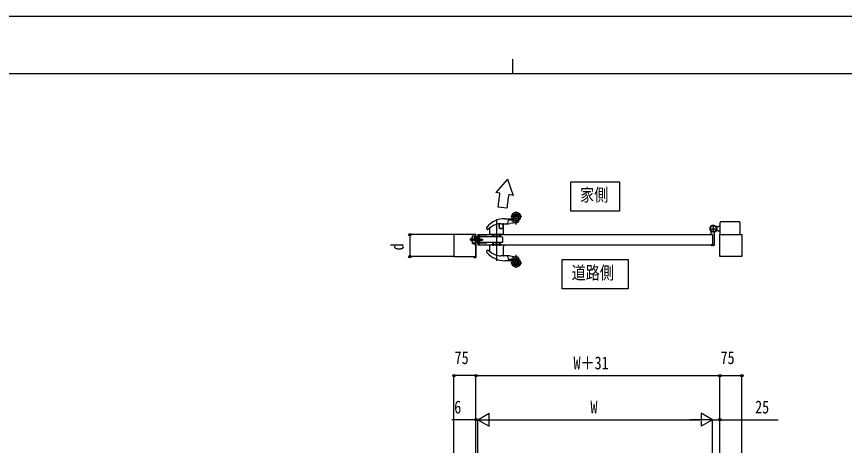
# Model space of a CAD drawing. Units: millimetres, scale not verified. Extents: x -4205 to 4205, y -2970 to 2970.
# Drawn here: x -1695 to 1125, y 1470 to 2970 of the extents above; entities that cross this region are included whole.
import ezdxf
from ezdxf.enums import TextEntityAlignment as Align

# ---------------------------------------------------------------- set-up
doc = ezdxf.new("R2010")
doc.units = ezdxf.units.MM
doc.header["$LTSCALE"] = 12
for name, color, linetype in [('0-2_USER1', 3, 'Continuous'), ('0-3_YKK_A1', 4, 'Continuous'), ('0-4_YKK_D', 6, 'Continuous'), ('0-5_YKK_ZWAK', 7, 'Continuous')]:
    doc.layers.add(name, color=color, linetype=linetype)
doc.styles.add('ＭＳ ゴシック', font='')
doc.styles.get('ＭＳ ゴシック').set_extended_font_data('MS Gothic')

msp = doc.modelspace()

# ---------------------------------------------------------------- linework, layer by layer
at = {"layer": '0-2_USER1'}
for points in [[(192.82, 2308), (192.82, 2408), (359.22, 2408), (359.22, 2308)], [(164.02, 2043), (164.02, 2143), (388.02, 2143), (388.02, 2043)]]:
    msp.add_lwpolyline(points, close=True, dxfattribs=at)
at = {"layer": '0-3_YKK_A1'}
for p, q in [((-22.38, 2416.25), (-62.6, 2371.73)), ((-22.38, 2416.25), (-3.51, 2361.31)), ((-48.26, 2369.2), (-62.6, 2371.73)), ((-3.51, 2361.31), (-18.28, 2363.92)), ((-24.72, 2318.34), (-54.55, 2321.52)), ((26.32, 2289), (-11.28, 2289)), ((7.02, 2262.13), (7.02, 2306.6)), ((-59.98, 2280.41), (-59.98, 2138.54)), ((-51.37, 2264.31), (-51.38, 2264.31)), ((-50.83, 2257.99), (-51.36, 2264.07)), ((-51.35, 2264.18), (-50.82, 2258.14)), ((-50.82, 2258.14), (-50.36, 2252.86)), ((-44.98, 2265), (-24.94, 2265)), ((-38.98, 2263), (-38.98, 2261.24)), ((-38.48, 2263.5), (-38.48, 2251)), ((-35.98, 2251), (-35.98, 2264)), ((-31.98, 2282), (-7.12, 2282)), ((-23.47, 2265), (-24.94, 2265)), ((-20.13, 2275.89), (-23.04, 2266.42)), ((-17.26, 2278), (-13.88, 2278)), ((8.22, 2268.27), (-14.51, 2265.54)), ((679.02, 2235), (679.02, 2261)), ((694.52, 2254), (697.02, 2256.5)), ((702.02, 2256.5), (697.02, 2256.5)), ((702.02, 2228), (702.02, 2269.5)), ((767.02, 2271.5), (704.02, 2271.5)), ((769.02, 2269.5), (769.02, 2228)), ((-92.98, 2248.27), (-92.98, 2252.65)), ((-82.98, 2228), (-82.98, 2249.81)), ((-70.98, 2231.03), (-70.98, 2223.43)), ((-49.98, 2248.3), (-50.39, 2253.01)), ((-50.36, 2252.86), (-50.02, 2248.96)), ((-49.98, 2248.3), (-38.48, 2248.3)), ((-39.48, 2248.5), (-49.52, 2248.5)), ((-48.98, 2231.48), (-48.98, 2223.43)), ((-38.48, 2251), (-38.48, 2248.3)), ((-35.98, 2251), (-38.48, 2251)), ((-35.98, 2228), (-35.98, 2251)), ((666.02, 2248), (692.02, 2248)), ((671.02, 2228.8), (671.02, 2237.84)), ((675.72, 2228.3), (671.52, 2228.3)), ((681.02, 2233.06), (681.02, 2192.5)), ((694.52, 2254), (688.83, 2254)), ((694.52, 2242), (688.83, 2242)), ((694.52, 2242), (697.02, 2239.5)), ((702.02, 2239.5), (697.02, 2239.5)), ((-148.78, 2209.5), (-148.78, 2213.5)), ((-144.78, 2213.5), (-148.78, 2213.5)), ((-144.78, 2213.15), (-148.78, 2213.15)), ((-148.78, 2209.85), (-144.98, 2209.85)), ((-148.78, 2209.5), (-144.98, 2209.5)), ((-144.98, 2212.5), (-144.98, 2208.51)), ((-144.98, 2212.5), (-132.98, 2212.5)), ((-132.98, 2212.1), (-144.98, 2212.1)), ((-132.98, 2208.9), (-144.98, 2208.9)), ((-144.98, 2208.5), (-132.98, 2208.5)), ((-142.48, 2216), (-144.78, 2216)), ((-144.78, 2212.5), (-144.78, 2216)), ((-144.78, 2207), (-144.78, 2208.5)), ((-142.48, 2207), (-144.78, 2207)), ((-144.48, 2218.7), (-144.48, 2216.2)), ((-144.48, 2218.7), (-142.48, 2218.7)), ((-142.48, 2216.2), (-144.48, 2216.2)), ((-144.48, 2206.8), (-144.48, 2204.3)), ((-142.48, 2206.8), (-144.48, 2206.8)), ((-144.48, 2204.3), (-142.48, 2204.3)), ((-129.98, 2222.5), (-142.48, 2222.5)), ((-142.48, 2222.5), (-142.48, 2212.5)), ((-142.48, 2208.5), (-142.48, 2198.7)), ((-141.48, 2223.5), (-129.98, 2223.5)), ((-123.98, 2218), (-135.48, 2218)), ((-133.48, 2213.38), (-128.98, 2208.13)), ((-132.98, 2222.5), (-132.98, 2198.7)), ((-132.98, 2212.5), (-131.28, 2212.5)), ((-131.28, 2212.1), (-132.98, 2212.1)), ((-131.28, 2208.9), (-132.98, 2208.9)), ((-132.98, 2208.5), (-131.28, 2208.5)), ((-131.98, 2198.7), (-131.98, 2222.5)), ((-131.98, 2217.5), (-130.98, 2217.5)), ((-131.98, 2203.5), (-130.98, 2203.5)), ((-131.98, 2202.8), (-131.38, 2202.8)), ((-131.28, 2212.5), (-129.28, 2214.5)), ((-131.28, 2212.5), (-131.28, 2208.5)), ((-131.28, 2208.5), (-129.28, 2206.5)), ((-130.18, 2202.8), (-130.18, 2196)), ((-129.98, 2226.5), (-129.98, 2151.5)), ((-129.98, 2226.5), (-128.98, 2226.5)), ((-129.28, 2214.5), (-128.98, 2214.5)), ((-129.28, 2206.5), (-128.98, 2206.5)), ((-128.98, 2151.5), (-128.98, 2226.5)), ((-128.98, 2214.5), (-128.98, 2206.5)), ((-128.98, 2214.42), (-128.98, 2206.42)), ((-128.98, 2208.13), (-125.64, 2204.23)), ((-123.98, 2228), (-123.98, 2193)), ((-123.98, 2223), (-122.48, 2223)), ((-123.98, 2198), (-123.98, 2223)), ((-123.68, 2214.5), (-123.98, 2214.5)), ((-123.68, 2206.5), (-123.98, 2206.5)), ((-123.68, 2214.5), (-123.68, 2206.5)), ((-121.68, 2212.5), (-123.68, 2214.5)), ((-121.68, 2208.5), (-123.68, 2206.5)), ((-122.48, 2198), (-122.48, 2223)), ((-119.98, 2221), (-122.48, 2221)), ((-119.98, 2220), (-122.48, 2220)), ((-116.98, 2212.5), (-121.68, 2212.5)), ((-121.68, 2212.5), (-121.68, 2208.5)), ((-121.68, 2212.1), (-116.98, 2212.1)), ((-121.68, 2208.9), (-116.98, 2208.9)), ((-116.98, 2208.5), (-121.68, 2208.5)), ((-119.98, 2215.5), (-120.88, 2215.5)), ((-120.88, 2205.5), (-120.88, 2215.5)), ((-120.88, 2205.5), (-119.98, 2205.5)), ((-119.98, 2222.9), (-119.98, 2198.1)), ((-118.98, 2222.9), (-119.98, 2222.9)), ((-119.98, 2215.5), (-119.98, 2220)), ((-119.98, 2198.3), (-119.98, 2205.5)), ((-118.98, 2198.1), (-118.98, 2222.9)), ((-92.48, 2221), (-116.98, 2221)), ((-41.58, 2220), (-116.98, 2220)), ((-116.98, 2212.5), (-107.98, 2212.5)), ((-116.98, 2212.1), (-107.98, 2212.1)), ((-116.98, 2208.9), (-107.98, 2208.9)), ((-116.98, 2208.5), (-107.98, 2208.5)), ((-39.98, 2201), (-116.98, 2201)), ((-116.98, 2200), (-92.48, 2200)), ((-107.98, 2212.5), (-107.98, 2208.5)), ((-92.48, 2220), (-92.48, 2221)), ((-92.48, 2201), (-92.48, 2200)), ((-35.98, 2228), (-82.98, 2228)), ((-74.78, 2228), (-74.78, 2227)), ((-74.78, 2227), (-67.18, 2227)), ((-74.38, 2225.88), (-74.48, 2227)), ((-67.48, 2227), (-67.58, 2225.88)), ((-67.18, 2227), (-67.18, 2228)), ((-64.98, 2226.3), (-64.98, 2228)), ((-55.28, 2226), (-64.68, 2226)), ((-54.98, 2228), (-54.98, 2226.3)), ((-52.38, 2225.88), (-52.48, 2227)), ((-45.48, 2227), (-45.58, 2225.88)), ((676.02, 2228), (676.02, 2193)), ((-131.98, 2198.7), (-142.48, 2198.7)), ((-141.48, 2197.7), (-132.48, 2197.7)), ((-132.48, 2192), (-132.48, 2197.7)), ((-132.48, 2192), (-131.48, 2192)), ((-131.48, 2194.5), (-131.48, 2192)), ((-130.98, 2192.5), (-129.98, 2192.5)), ((-122.48, 2198), (-123.98, 2198)), ((-123.98, 2193), (676.02, 2193)), ((-119.98, 2198.1), (-118.98, 2198.1)), ((-92.98, 2168.36), (-92.98, 2172.74)), ((-82.98, 2193), (-35.98, 2193)), ((-82.98, 2171.19), (-82.98, 2193)), ((-74.48, 2194), (-74.38, 2195.12)), ((-70.98, 2197.58), (-70.98, 2189.98)), ((-67.58, 2195.12), (-67.48, 2194)), ((-64.98, 2193), (-64.98, 2194.7)), ((-55.28, 2195), (-64.68, 2195)), ((-54.98, 2193), (-54.98, 2194.7)), ((-52.78, 2194), (-52.78, 2193)), ((-45.18, 2194), (-52.78, 2194)), ((-52.48, 2194), (-52.38, 2195.12)), ((-48.98, 2197.58), (-48.98, 2189.53)), ((-45.58, 2195.12), (-45.48, 2194)), ((-45.18, 2193), (-45.18, 2194)), ((-35.98, 2193), (-35.98, 2190)), ((-35.98, 2190), (-35.98, 2186.5)), ((-35.98, 2156.5), (-35.98, 2186.5)), ((671.02, 2192.2), (671.02, 2191.5)), ((675.72, 2192.7), (671.52, 2192.7)), ((679.02, 2190.5), (672.02, 2190.5)), ((-136.98, 2151.5), (-136.98, 2150.5)), ((-129.98, 2151.5), (-136.98, 2151.5)), ((-136.98, 2150.5), (-129.98, 2150.5)), ((-24.94, 2156), (-44.98, 2156)), ((-24.94, 2156), (-23.47, 2156)), ((-23.04, 2154.59), (-20.13, 2145.12)), ((-14.51, 2155.47), (8.22, 2152.73)), ((7.02, 2114.4), (7.02, 2158.88)), ((-7.12, 2139), (-31.98, 2139)), ((-13.88, 2143), (-17.26, 2143)), ((-11.28, 2132), (26.32, 2132))]:
    msp.add_line(p, q, dxfattribs=at)
for points in [[(-38.98, 2261.24), (-38.98, 2251.8), (-38.98, 2249)], [(-135.98, 2217.5), (-135.98, 2216.3), (-133.48, 2213.38)], [(-131.38, 2202.8), (-131.38, 2196), (-130.18, 2196)], [(-123.98, 2228), (676.02, 2228), (676.02, 2193)], [(-117.98, 2198.1), (-116.98, 2198.1), (-116.98, 2222.9), (-117.98, 2222.9), (-118.98, 2222.9)], [(-118.98, 2198.1), (-117.98, 2198.1), (-117.98, 2222.9)], [(-52.78, 2228), (-52.78, 2227), (-45.18, 2227), (-45.18, 2228)], [(-39.98, 2218.4), (-39.98, 2202.6), (-39.98, 2201)], [(-131.48, 2197.7), (-131.48, 2195.5), (-130.98, 2195.5)], [(-131.48, 2194.5), (-130.98, 2194.5), (-130.98, 2192.5)], [(-119.98, 2198.3), (-121.18, 2198.3), (-122.48, 2198.3)], [(-67.18, 2193), (-67.18, 2194), (-74.78, 2194), (-74.78, 2193)]]:
    msp.add_lwpolyline(points, dxfattribs=at)
for points in [[(-204.98, 2153), (-129.98, 2153), (-129.98, 2228), (-204.98, 2228)], [(776.02, 2153), (701.02, 2153), (701.02, 2228), (776.02, 2228)]]:
    msp.add_lwpolyline(points, close=True, dxfattribs=at)
for centre, radius in [((7.02, 2289), 15), ((7.02, 2289), 14.7), ((7.02, 2289), 9.71), ((7.02, 2289), 6.62), ((679.02, 2248), 11.5), ((679.02, 2248), 10.35), ((7.02, 2132), 15), ((7.02, 2132), 14.7), ((7.02, 2132), 9.71), ((7.02, 2132), 6.62)]:
    msp.add_circle(centre, radius, dxfattribs=at)
for centre, radius, start, end in [((-8049.35, 3401.1), 8067.36, 352.30953, 352.65116), ((644.77, 2247.02), 673.28, 170.00114, 173.91932), ((-31.98, 2202), 80, 90.00041, 138.8719), ((-33.81, 2187.16), 80, 111.86371, 132.59171), ((-44.98, 2215), 50, 90.00002, 111.86372), ((-51.85, 2264.02), 0.5, 5, 97.98573), ((-53.34, 2264), 2, 5, 16.92345), ((-35.98, 2263), 3, 138.18969, 180), ((-36.98, 2263.5), 1.5, 90, 180), ((-36.98, 2264), 1, 0, 90), ((-24.95, 2267), 2, 270, 330), ((-23.47, 2340), 75, 270, 276.85992), ((-24.95, 2267), 2, 330, 342.89708), ((-17.26, 2275), 3, 90, 162.89708), ((-13.88, 2268), 10, 39.77031, 90), ((-7.12, 2280.5), 1.5, 31.00806, 89.99901), ((7.02, 2285.4), 17.2, 219.77031, 270), ((7.02, 2289), 15, 211.00806, 297.32214), ((7.02, 2289), 15, 261.17985, 278.82015), ((7.02, 2278.2), 10, 270, 276.85992), ((7.02, 2278.2), 10, 276.85992, 332.99743), ((14.6, 2274.34), 1.5, 332.99743, 117.32214), ((679.02, 2248), 11.5, 295.10278, 218.01228), ((704.02, 2269.5), 2, 90, 180), ((767.02, 2269.5), 2, 0, 90), ((-89.98, 2252.65), 3, 138.8714, 180), ((-89.98, 2248.26), 3, 179.8597, 312.73203), ((-81.98, 2249.81), 1, 141.82148, 180), ((-49.52, 2249), 0.5, 185, 270), ((-39.48, 2249), 0.5, 270, 0), ((666.02, 2237.84), 5, 0, 38.01228), ((671.52, 2228.8), 0.5, 180, 270), ((675.72, 2228), 0.3, 0, 90), ((686.02, 2233.06), 5, 115.10278, 179.99998), ((-141.48, 2222.5), 1, 90, 180), ((-135.48, 2217.5), 0.5, 90, 180), ((-130.98, 2216.5), 1, 0, 90), ((-130.98, 2204.5), 1, 270, 0), ((-131.38, 2202.8), 1.2, 0, 43.13176), ((-122.98, 2206.5), 3.5, 220.57456, 253.39845), ((-73.08, 2226), 1.3, 185, 254.11915), ((-70.98, 2233.4), 9, 254.11915, 285.88085), ((-68.87, 2226), 1.3, 285.88085, 355), ((-64.68, 2226.3), 0.3, 180, 270), ((-55.28, 2226.3), 0.3, 270, 0), ((-51.08, 2226), 1.3, 185, 254.11915), ((-48.98, 2233.4), 9, 254.11915, 285.88085), ((-46.87, 2226), 1.3, 285.88085, 355), ((-41.58, 2218.4), 1.6, 0, 90), ((-141.48, 2198.7), 1, 180, 270), ((-132.48, 2197.7), 1, 0, 90), ((-131.48, 2195.5), 1, 180, 270), ((-130.98, 2194.5), 1, 0, 90), ((-89.98, 2172.75), 3, 47.26797, 180.1403), ((-33.81, 2233.84), 80, 227.40829, 248.13629), ((-73.08, 2195.01), 1.3, 105.88085, 175), ((-70.98, 2187.6), 9, 74.11915, 105.88085), ((-68.87, 2195.01), 1.3, 5, 74.11915), ((-64.68, 2194.7), 0.3, 90, 180), ((-55.28, 2194.7), 0.3, 0, 90), ((-51.08, 2195.01), 1.3, 105.88085, 175), ((-48.98, 2187.6), 9, 74.11915, 105.88085), ((-46.87, 2195.01), 1.3, 5, 74.11915), ((671.52, 2192.2), 0.5, 90, 180), ((672.02, 2191.5), 1, 180, 270), ((675.72, 2193), 0.3, 270, 0), ((679.02, 2192.5), 2, 270, 0), ((-129.98, 2151.5), 1, 270, 0), ((-89.98, 2168.36), 3, 180, 221.1286), ((-31.98, 2219), 80, 221.1281, 269.99959), ((-81.98, 2171.19), 1, 180, 218.17852), ((-44.98, 2206), 50, 248.13628, 269.99998), ((-36.98, 2156.5), 1, 354.60366, 0), ((-35.18, 2157), 1, 216.44456, 270), ((-24.95, 2154), 2, 30, 90), ((-23.47, 2081), 75, 83.14008, 90), ((-24.95, 2154), 2, 17.10292, 30), ((-17.26, 2146), 3, 197.10292, 270), ((-13.88, 2153), 10, 270, 320.22969), ((7.02, 2135.6), 17.2, 90, 140.22969), ((7.02, 2132), 15, 62.67786, 148.99194), ((7.02, 2132), 15, 81.17985, 98.82015), ((7.02, 2142.8), 10, 83.14008, 90), ((7.02, 2142.8), 10, 27.00257, 83.14008), ((14.6, 2146.66), 1.5, 242.67786, 27.00257), ((-7.12, 2140.5), 1.5, 270.00099, 328.99194)]:
    msp.add_arc(centre, radius, start, end, dxfattribs=at)
at = {"layer": '0-4_YKK_D'}
for p, q in [((-205.98, 2228), (-355.98, 2228)), ((-354.98, 2228), (-354.98, 2153)), ((-205.98, 2153), (-355.98, 2153)), ((-204.98, 1485.13), (-204.98, 1749)), ((-129.98, 1485.13), (-129.98, 1749)), ((-129.98, 1485.13), (-129.98, 1749)), ((701.02, 1485.13), (701.02, 1749)), ((701.02, 1485.13), (701.02, 1749)), ((776.02, 1485.13), (776.02, 1749)), ((-129.98, 1748), (-204.98, 1748)), ((-129.98, 1748), (701.02, 1748)), ((701.02, 1748), (776.02, 1748)), ((-123.98, 1598), (-85.01, 1620.5)), ((-85.01, 1575.5), (-85.01, 1620.5)), ((676.02, 1598), (637.05, 1620.5)), ((637.05, 1620.5), (637.05, 1575.5)), ((-129.98, 1598), (-211.98, 1598)), ((-129.98, 1485.13), (-129.98, 1599)), ((-123.98, 1598), (-129.98, 1598)), ((-123.98, 1485.13), (-123.98, 1599)), ((-123.98, 1485.13), (-123.98, 1599)), ((-123.98, 1598), (-106.98, 1598)), ((-123.98, 1598), (-85.01, 1575.5)), ((-123.98, 1598), (-46.04, 1598)), ((-78.98, 1598), (631.02, 1598)), ((676.02, 1598), (598.08, 1598)), ((676.02, 1598), (637.05, 1575.5)), ((676.02, 1485.13), (676.02, 1599)), ((676.02, 1485.13), (676.02, 1599)), ((701.02, 1485.13), (701.02, 1599))]:
    msp.add_line(p, q, dxfattribs=at)
msp.add_lwpolyline([(676.02, 1598), (701.02, 1598), (899.37, 1598)], dxfattribs=at)
for centre in [(-354.98, 2228), (-354.98, 2153), (-204.98, 1748), (-129.98, 1748), (-129.98, 1748), (701.02, 1748), (701.02, 1748), (776.02, 1748), (-129.98, 1598), (701.02, 1598)]:
    msp.add_circle(centre, 4.25, dxfattribs=at)
at = {"layer": '0-5_YKK_ZWAK'}
for p, q in [((-4.98, 2825), (-4.98, 2775)), ((3895.02, 2775), (-3904.98, 2775))]:
    msp.add_line(p, q, dxfattribs=at)
msp.add_lwpolyline([(-4205, -2970), (4205, -2970), (4205, 2970), (-4205, 2970)], close=True, dxfattribs=at)

# ---------------------------------------------------------------- texts
at = {"layer": '0-2_USER1', "style": 'ＭＳ ゴシック', "width": 0.8}
for s, p in [('家側', (224.82, 2328)), ('道路側', (196.02, 2063))]:
    msp.add_text(s, height=43.99, dxfattribs=at).set_placement(p, align=Align.BOTTOM_LEFT)
at = {"layer": '0-4_YKK_D', "style": 'ＭＳ ゴシック', "width": 0.8}
msp.add_text('d', height=43.99, rotation=90, dxfattribs=at).set_placement((-362.98, 2174.5), align=Align.BOTTOM_LEFT)
for s, p in [('75', (-202.68, 1774)), ('W＋31', (202.32, 1756)), ('75', (703.32, 1774)), ('6', (-203.98, 1606)), ('W', (260.02, 1606)), ('25', (820.97, 1606))]:
    msp.add_text(s, height=43.99, dxfattribs=at).set_placement(p, align=Align.BOTTOM_LEFT)

doc.saveas('drawing.dxf')
